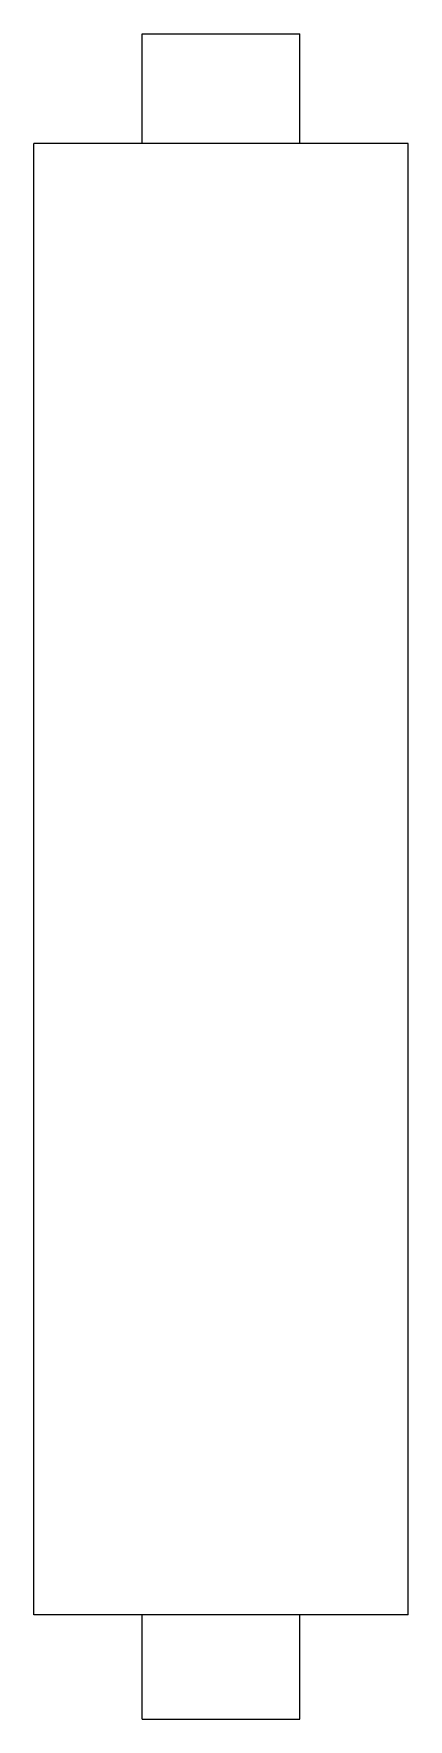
# Model space of a CAD drawing. Header units: metres. Extents: x -14 to 0, y -63 to 0.
import ezdxf

# ---------------------------------------------------------------- set-up
doc = ezdxf.new("R2010")
doc.units = ezdxf.units.M

msp = doc.modelspace()

# ---------------------------------------------------------------- linework, layer by layer
for points in [[(-9.95, -4.1), (-9.95, -4.018), (-9.95, -3.936), (-9.95, -3.854), (-9.95, -3.772), (-9.95, -3.69), (-9.95, -3.608), (-9.95, -3.526), (-9.95, -3.444), (-9.95, -3.362), (-9.95, -3.28), (-9.95, -3.198), (-9.95, -3.116), (-9.95, -3.034), (-9.95, -2.952), (-9.95, -2.87), (-9.95, -2.788), (-9.95, -2.706), (-9.95, -2.624), (-9.95, -2.542), (-9.95, -2.46), (-9.95, -2.378), (-9.95, -2.296), (-9.95, -2.214), (-9.95, -2.132), (-9.95, -2.05), (-9.95, -1.968), (-9.95, -1.886), (-9.95, -1.804), (-9.95, -1.722), (-9.95, -1.64), (-9.95, -1.558), (-9.95, -1.476), (-9.95, -1.394), (-9.95, -1.312), (-9.95, -1.23), (-9.95, -1.148), (-9.95, -1.066), (-9.95, -0.984), (-9.95, -0.902), (-9.95, -0.82), (-9.95, -0.738), (-9.95, -0.656), (-9.95, -0.574), (-9.95, -0.492), (-9.95, -0.41), (-9.95, -0.328), (-9.95, -0.246), (-9.95, -0.164), (-9.95, -0.082), (-9.95, 0)], [(-9.95, 0), (-9.929, 0), (-9.909, 0), (-9.888, 0), (-9.85, 0), (-9.789, 0), (-9.728, 0), (-9.667, 0), (-9.574, 0), (-9.475, 0), (-9.377, 0), (-9.269, 0), (-9.138, 0), (-9.007, 0), (-8.877, 0), (-8.727, 0), (-8.571, 0), (-8.414, 0), (-8.255, 0), (-8.08, 0), (-7.906, 0), (-7.731, 0), (-7.551, 0), (-7.368, 0), (-7.184, 0), (-7, 0), (-6.816, 0), (-6.632, 0), (-6.449, 0), (-6.269, 0), (-6.094, 0), (-5.92, 0), (-5.745, 0), (-5.586, 0), (-5.429, 0), (-5.273, 0), (-5.123, 0), (-4.993, 0), (-4.862, 0), (-4.731, 0), (-4.623, 0), (-4.525, 0), (-4.426, 0), (-4.333, 0), (-4.272, 0), (-4.211, 0), (-4.15, 0), (-4.112, 0), (-4.091, 0), (-4.071, 0), (-4.05, 0)], [(-4.05, -4.1), (-4.05, -4.018), (-4.05, -3.936), (-4.05, -3.854), (-4.05, -3.772), (-4.05, -3.69), (-4.05, -3.608), (-4.05, -3.526), (-4.05, -3.444), (-4.05, -3.362), (-4.05, -3.28), (-4.05, -3.198), (-4.05, -3.116), (-4.05, -3.034), (-4.05, -2.952), (-4.05, -2.87), (-4.05, -2.788), (-4.05, -2.706), (-4.05, -2.624), (-4.05, -2.542), (-4.05, -2.46), (-4.05, -2.378), (-4.05, -2.296), (-4.05, -2.214), (-4.05, -2.132), (-4.05, -2.05), (-4.05, -1.968), (-4.05, -1.886), (-4.05, -1.804), (-4.05, -1.722), (-4.05, -1.64), (-4.05, -1.558), (-4.05, -1.476), (-4.05, -1.394), (-4.05, -1.312), (-4.05, -1.23), (-4.05, -1.148), (-4.05, -1.066), (-4.05, -0.984), (-4.05, -0.902), (-4.05, -0.82), (-4.05, -0.738), (-4.05, -0.656), (-4.05, -0.574), (-4.05, -0.492), (-4.05, -0.41), (-4.05, -0.328), (-4.05, -0.246), (-4.05, -0.164), (-4.05, -0.082), (-4.05, 0)], [(-14, -59.1), (-14, -58), (-14, -56.9), (-14, -55.8), (-14, -54.7), (-14, -53.6), (-14, -52.5), (-14, -51.4), (-14, -50.3), (-14, -49.2), (-14, -48.1), (-14, -47), (-14, -45.9), (-14, -44.8), (-14, -43.7), (-14, -42.6), (-14, -41.5), (-14, -40.4), (-14, -39.3), (-14, -38.2), (-14, -37.1), (-14, -36), (-14, -34.9), (-14, -33.8), (-14, -32.7), (-14, -31.6), (-14, -30.5), (-14, -29.4), (-14, -28.3), (-14, -27.2), (-14, -26.1), (-14, -25), (-14, -23.9), (-14, -22.8), (-14, -21.7), (-14, -20.6), (-14, -19.5), (-14, -18.4), (-14, -17.3), (-14, -16.2), (-14, -15.1), (-14, -14), (-14, -12.9), (-14, -11.8), (-14, -10.7), (-14, -9.6), (-14, -8.5), (-14, -7.4), (-14, -6.3), (-14, -5.2), (-14, -4.1)], [(0, -4.1), (-0.049, -4.1), (-0.098, -4.1), (-0.147, -4.1), (-0.238, -4.1), (-0.383, -4.1), (-0.528, -4.1), (-0.673, -4.1), (-0.893, -4.1), (-1.127, -4.1), (-1.36, -4.1), (-1.616, -4.1), (-1.926, -4.1), (-2.237, -4.1), (-2.547, -4.1), (-2.901, -4.1), (-3.273, -4.1), (-3.644, -4.1), (-4.022, -4.1), (-4.436, -4.1), (-4.851, -4.1), (-5.265, -4.1), (-5.692, -4.1), (-6.128, -4.1), (-6.564, -4.1), (-7, -4.1), (-7.436, -4.1), (-7.872, -4.1), (-8.308, -4.1), (-8.735, -4.1), (-9.149, -4.1), (-9.564, -4.1), (-9.978, -4.1), (-10.356, -4.1), (-10.727, -4.1), (-11.099, -4.1), (-11.453, -4.1), (-11.763, -4.1), (-12.074, -4.1), (-12.384, -4.1), (-12.64, -4.1), (-12.873, -4.1), (-13.107, -4.1), (-13.327, -4.1), (-13.472, -4.1), (-13.617, -4.1), (-13.762, -4.1), (-13.853, -4.1), (-13.902, -4.1), (-13.951, -4.1), (-14, -4.1)], [(0, -59.1), (0, -58), (0, -56.9), (0, -55.8), (0, -54.7), (0, -53.6), (0, -52.5), (0, -51.4), (0, -50.3), (0, -49.2), (0, -48.1), (0, -47), (0, -45.9), (0, -44.8), (0, -43.7), (0, -42.6), (0, -41.5), (0, -40.4), (0, -39.3), (0, -38.2), (0, -37.1), (0, -36), (0, -34.9), (0, -33.8), (0, -32.7), (0, -31.6), (0, -30.5), (0, -29.4), (0, -28.3), (0, -27.2), (0, -26.1), (0, -25), (0, -23.9), (0, -22.8), (0, -21.7), (0, -20.6), (0, -19.5), (0, -18.4), (0, -17.3), (0, -16.2), (0, -15.1), (0, -14), (0, -12.9), (0, -11.8), (0, -10.7), (0, -9.6), (0, -8.5), (0, -7.4), (0, -6.3), (0, -5.2), (0, -4.1)], [(0, -59.1), (-0.049, -59.1), (-0.098, -59.1), (-0.147, -59.1), (-0.238, -59.1), (-0.383, -59.1), (-0.528, -59.1), (-0.673, -59.1), (-0.893, -59.1), (-1.127, -59.1), (-1.36, -59.1), (-1.616, -59.1), (-1.926, -59.1), (-2.237, -59.1), (-2.547, -59.1), (-2.901, -59.1), (-3.273, -59.1), (-3.644, -59.1), (-4.022, -59.1), (-4.436, -59.1), (-4.851, -59.1), (-5.265, -59.1), (-5.692, -59.1), (-6.128, -59.1), (-6.564, -59.1), (-7, -59.1), (-7.436, -59.1), (-7.872, -59.1), (-8.308, -59.1), (-8.735, -59.1), (-9.149, -59.1), (-9.564, -59.1), (-9.978, -59.1), (-10.356, -59.1), (-10.727, -59.1), (-11.099, -59.1), (-11.453, -59.1), (-11.763, -59.1), (-12.074, -59.1), (-12.384, -59.1), (-12.64, -59.1), (-12.873, -59.1), (-13.107, -59.1), (-13.327, -59.1), (-13.472, -59.1), (-13.617, -59.1), (-13.762, -59.1), (-13.853, -59.1), (-13.902, -59.1), (-13.951, -59.1), (-14, -59.1)], [(-9.95, -63), (-9.95, -62.922), (-9.95, -62.844), (-9.95, -62.766), (-9.95, -62.688), (-9.95, -62.61), (-9.95, -62.532), (-9.95, -62.454), (-9.95, -62.376), (-9.95, -62.298), (-9.95, -62.22), (-9.95, -62.142), (-9.95, -62.064), (-9.95, -61.986), (-9.95, -61.908), (-9.95, -61.83), (-9.95, -61.752), (-9.95, -61.674), (-9.95, -61.596), (-9.95, -61.518), (-9.95, -61.44), (-9.95, -61.362), (-9.95, -61.284), (-9.95, -61.206), (-9.95, -61.128), (-9.95, -61.05), (-9.95, -60.972), (-9.95, -60.894), (-9.95, -60.816), (-9.95, -60.738), (-9.95, -60.66), (-9.95, -60.582), (-9.95, -60.504), (-9.95, -60.426), (-9.95, -60.348), (-9.95, -60.27), (-9.95, -60.192), (-9.95, -60.114), (-9.95, -60.036), (-9.95, -59.958), (-9.95, -59.88), (-9.95, -59.802), (-9.95, -59.724), (-9.95, -59.646), (-9.95, -59.568), (-9.95, -59.49), (-9.95, -59.412), (-9.95, -59.334), (-9.95, -59.256), (-9.95, -59.178), (-9.95, -59.1)], [(-4.05, -63), (-4.05, -62.922), (-4.05, -62.844), (-4.05, -62.766), (-4.05, -62.688), (-4.05, -62.61), (-4.05, -62.532), (-4.05, -62.454), (-4.05, -62.376), (-4.05, -62.298), (-4.05, -62.22), (-4.05, -62.142), (-4.05, -62.064), (-4.05, -61.986), (-4.05, -61.908), (-4.05, -61.83), (-4.05, -61.752), (-4.05, -61.674), (-4.05, -61.596), (-4.05, -61.518), (-4.05, -61.44), (-4.05, -61.362), (-4.05, -61.284), (-4.05, -61.206), (-4.05, -61.128), (-4.05, -61.05), (-4.05, -60.972), (-4.05, -60.894), (-4.05, -60.816), (-4.05, -60.738), (-4.05, -60.66), (-4.05, -60.582), (-4.05, -60.504), (-4.05, -60.426), (-4.05, -60.348), (-4.05, -60.27), (-4.05, -60.192), (-4.05, -60.114), (-4.05, -60.036), (-4.05, -59.958), (-4.05, -59.88), (-4.05, -59.802), (-4.05, -59.724), (-4.05, -59.646), (-4.05, -59.568), (-4.05, -59.49), (-4.05, -59.412), (-4.05, -59.334), (-4.05, -59.256), (-4.05, -59.178), (-4.05, -59.1)], [(-9.95, -63), (-9.929, -63), (-9.909, -63), (-9.888, -63), (-9.85, -63), (-9.789, -63), (-9.728, -63), (-9.667, -63), (-9.574, -63), (-9.475, -63), (-9.377, -63), (-9.269, -63), (-9.138, -63), (-9.007, -63), (-8.877, -63), (-8.727, -63), (-8.571, -63), (-8.414, -63), (-8.255, -63), (-8.08, -63), (-7.906, -63), (-7.731, -63), (-7.551, -63), (-7.368, -63), (-7.184, -63), (-7, -63), (-6.816, -63), (-6.632, -63), (-6.449, -63), (-6.269, -63), (-6.094, -63), (-5.92, -63), (-5.745, -63), (-5.586, -63), (-5.429, -63), (-5.273, -63), (-5.123, -63), (-4.993, -63), (-4.862, -63), (-4.731, -63), (-4.623, -63), (-4.525, -63), (-4.426, -63), (-4.333, -63), (-4.272, -63), (-4.211, -63), (-4.15, -63), (-4.112, -63), (-4.091, -63), (-4.071, -63), (-4.05, -63)]]:
    msp.add_lwpolyline(points)

doc.saveas('drawing.dxf')
